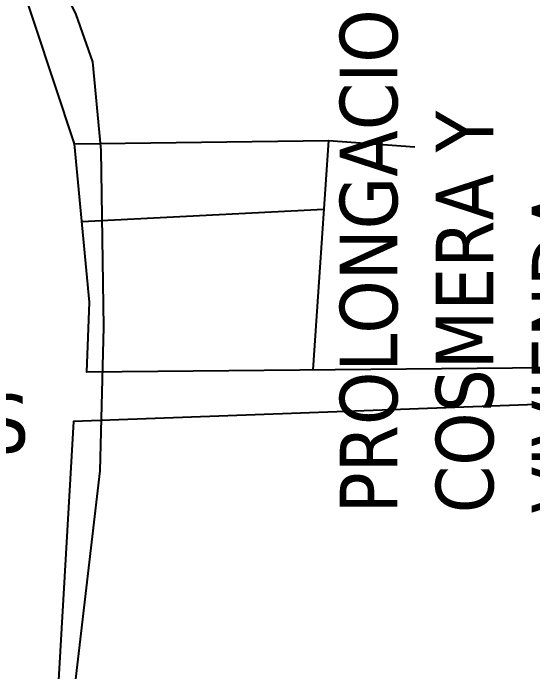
# Model space of a CAD drawing. Header units: metres. Extents: x 2 to 659295185, y -28 to 1124222152.
# Drawn here: x 659148.3 to 659238.5, y 1122782.5 to 1122896.8 of the extents above; entities that cross this region are included whole.
import ezdxf

# ---------------------------------------------------------------- set-up
doc = ezdxf.new("R2010")
doc.units = ezdxf.units.M
doc.header["$MEASUREMENT"] = 0
doc.layers.add('MANZANA', color=30, linetype='CONTINUOUS')
doc.layers.add('TEXTOS', color=7, linetype='CONTINUOUS')
doc.styles.get("Standard").update_dxf_attribs({"font": 'tahoma.ttf'})

msp = doc.modelspace()

# ---------------------------------------------------------------- linework, layer by layer
at = {"layer": 'MANZANA', "lineweight": -2}
for p, q in [((659154.8301, 1122905.7158), (659159.1509, 1122896.5577)), ((659159.1509, 1122896.5577), (659162.037, 1122888.3893)), ((659162.037, 1122888.3893), (659163.5295, 1122873.0224)), ((659163.5295, 1122873.0224), (659163.9912, 1122842.2787)), ((659163.9912, 1122842.2787), (659163.3398, 1122817.3838)), ((659163.3398, 1122817.3838), (659159.0107, 1122780.2113))]:
    msp.add_line(p, q, dxfattribs=at)
at = {"layer": 'MANZANA'}
for points in [[(659158.9294, 1122874.1373), (659148.5035, 1122905.6324), (659218.0099, 1122906.3926)], [(659271.9826, 1122835.557), (659161.1015, 1122834.4969), (659161.5359, 1122846.6605), (659158.9294, 1122874.1373), (659203.0226, 1122874.6803), (659200.3049, 1122834.8717)], [(659203.0226, 1122874.6803), (659218.0099, 1122873.5943)], [(659202.2068, 1122862.7303), (659160.2164, 1122860.5706)], [(659474.0885, 1122837.4891), (659158.7441, 1122825.9522), (659156.0999, 1122780.0394), (659151.2923, 1122741.8188), (659218.1181, 1122739.1747)]]:
    msp.add_lwpolyline(points, dxfattribs=at)

# ---------------------------------------------------------------- texts
at = {"layer": 'TEXTOS', "lineweight": 40, "insert": (659205, 1122810), "char_height": 10, "width": 116.089542, "attachment_point": 1, "rotation": 90}
msp.add_mtext('PROLONGACION LA COSMERA Y VIVIENDA ', dxfattribs=at)
at = {"layer": 'TEXTOS', "lineweight": 40, "insert": (659060.504, 1122847.2779), "char_height": 10, "width": 116.089542, "attachment_point": 1}
msp.add_mtext('PARQUE LOS \\PLIBERTADORES', dxfattribs=at)

doc.saveas('drawing.dxf')
